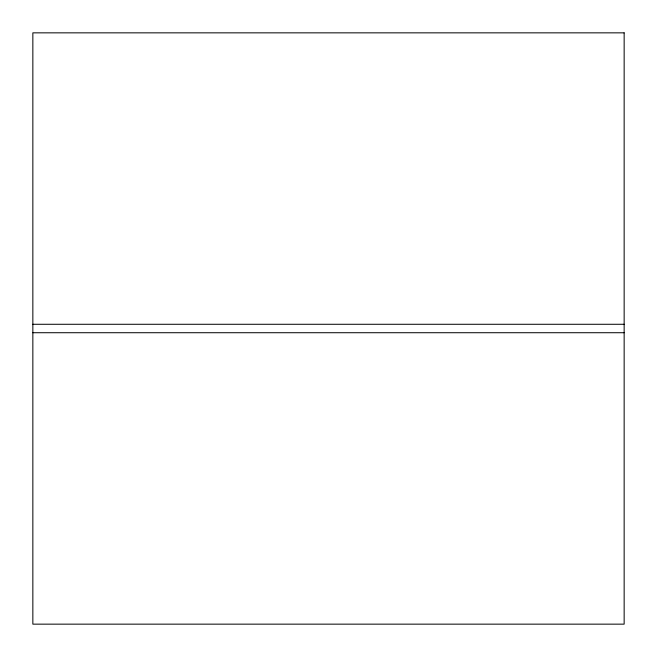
<?xml version="1.0" encoding="UTF-8"?>
<svg xmlns="http://www.w3.org/2000/svg" width="657" height="657" viewBox="0 0 657 657"><rect width="100%" height="100%" fill="white"/><g stroke="black" fill="none" stroke-linecap="round" stroke-linejoin="round"><path stroke-width="0.99" d="M32.85 324.279L624.15 324.279M32.85 332.721L624.15 332.721M624.15 32.85L32.85 32.85L32.85 624.15L624.15 624.15L624.15 32.85"/></g></svg>
